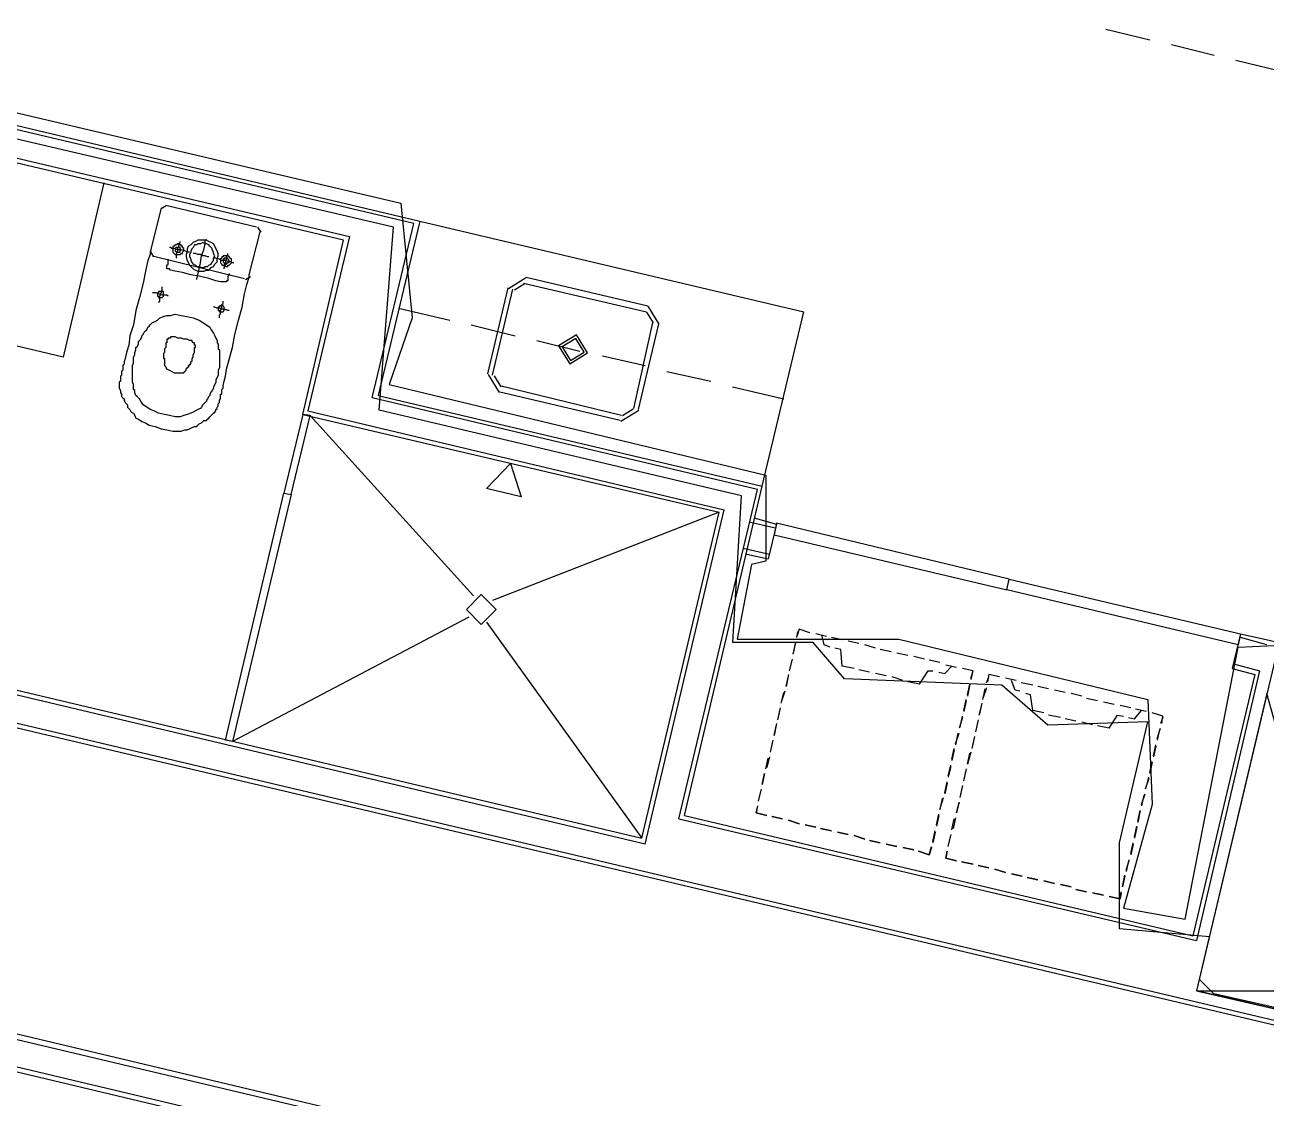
# Model space of a CAD drawing. Header units: feet. Extents: x -84 to 198, y -22 to 181.
# Drawn here: x 54.04 to 67.91, y 99.88 to 111.88 of the extents above; entities that cross this region are included whole.
import ezdxf

# ---------------------------------------------------------------- set-up
doc = ezdxf.new("R2010")
doc.units = ezdxf.units.FT
for name, color, linetype in [('A-AREA-COMUN', 252, 'CONTINUOUS'), ('A-AREA-UNIDAD', 30, 'CONTINUOUS'), ('A-LINEA', 7, 'CONTINUOUS'), ('A-LINEA-FINA', 9, 'CONTINUOUS'), ('A-MURO-CONCRETO', 8, 'CONTINUOUS')]:
    doc.layers.add(name, color=color, linetype=linetype)

msp = doc.modelspace()

# ---------------------------------------------------------------- linework, layer by layer
at = {"layer": 'A-AREA-COMUN'}
msp.add_lwpolyline([(42.912, 113.4933), (58.24, 109.8844), (58.368, 108.6044), (58.112, 107.8578), (62.32, 106.8444), (62.32, 105.8844), (62.16, 105.8489), (62, 105.0133), (63.808, 105.0133), (66.592, 104.3378), (66.64, 103.1644), (66.32, 102.0089), (67.008, 101.8844), (67.6, 104.9244), (68.72, 104.9778)], dxfattribs=at)
at = {"layer": 'A-AREA-UNIDAD'}
msp.add_lwpolyline([(68.608, 100.7644), (67.328, 101.0489), (67.168, 101.2089), (67.28, 101.6889), (66.272, 101.7778), (66.272, 102.7378), (66.592, 104.0889), (65.472, 104.0533), (64.96, 104.4978), (63.2, 104.5689), (62.848, 104.9778), (61.952, 104.9778), (62.048, 106.6133), (58, 107.5733), (58.16, 109.6178), (42.8, 113.2089)], dxfattribs=at)
at = {"layer": 'A-LINEA'}
for p, q in [((58.3867, 109.6578), (42.6933, 113.3644)), ((42.76, 113.4044), (58.4533, 109.6844)), ((66.12, 111.8311), (66.6133, 111.7111)), ((66.8533, 111.6578), (67.3333, 111.5378)), ((67.5733, 111.4844), (68.0667, 111.3644)), ((51.4533, 110.9778), (57.6667, 109.5111)), ((57.6, 109.4711), (51.4933, 110.9111)), ((54.92, 110.1111), (54.4667, 108.1644)), ((55.56, 109.8311), (55.44, 109.3378)), ((55.6174, 109.8565), (55.5613, 109.8219)), ((56.6267, 109.6178), (55.6133, 109.8578)), ((57.92, 107.7111), (58.3867, 109.6578)), ((58.4533, 109.6844), (57.9867, 107.7378)), ((58.4533, 109.6844), (62.7467, 108.6711)), ((56.5467, 109.0844), (56.6667, 109.5644)), ((56.6787, 109.5604), (56.6441, 109.6165)), ((57.6667, 109.5111), (57.2, 107.5644)), ((55.4413, 109.3419), (55.4759, 109.2857)), ((57.1467, 107.5244), (57.6, 109.4711)), ((55.4667, 109.2978), (56.4933, 109.0444)), ((56.5026, 109.0324), (56.5587, 109.067)), ((54.4667, 108.1644), (51.0267, 108.9778)), ((59.2133, 107.9778), (59.44, 108.9378)), ((59.2667, 107.9644), (59.4933, 108.9244)), ((59.645, 109.0533), (59.4445, 108.9295)), ((59.6297, 108.9884), (59.5094, 108.9141)), ((59.6133, 108.9911), (60.9867, 108.6711)), ((59.64, 109.0578), (61, 108.7378)), ((58.2133, 108.7111), (58.7867, 108.5778)), ((61.064, 108.5481), (60.9897, 108.6684)), ((61.1289, 108.5327), (61.005, 108.7333)), ((62.28, 106.7244), (62.7467, 108.6711)), ((59.0267, 108.5244), (59.52, 108.4044)), ((61.0533, 108.5511), (60.84, 107.5911)), ((61.12, 108.5378), (60.8933, 107.5778)), ((59.76, 108.3511), (60.24, 108.2311)), ((60.4933, 108.1778), (60.9733, 108.0711)), ((59.2178, 107.9695), (59.3416, 107.7689)), ((59.2827, 107.9541), (59.357, 107.8338)), ((61.2133, 108.0044), (61.7067, 107.8978)), ((60.7067, 107.5111), (59.3467, 107.8444)), ((61.9467, 107.8311), (62.52, 107.6978)), ((62.2267, 106.6844), (57.92, 107.7111)), ((57.9867, 107.7378), (62.28, 106.7244)), ((60.6933, 107.4578), (59.3333, 107.7778)), ((57.2, 107.5644), (61.8533, 106.4578)), ((60.7016, 107.4489), (60.9022, 107.5727)), ((60.717, 107.5138), (60.8373, 107.5881)), ((57.1467, 107.5244), (61.8, 106.4311)), ((57.1733, 107.4711), (57.1733, 107.4711)), ((57.2267, 107.5111), (59.0533, 105.4978)), ((61.4133, 103.0444), (62.28, 106.7244)), ((61.3467, 103.0044), (62.2267, 106.6844)), ((61.8, 106.4311), (59.2667, 105.4444)), ((60.9333, 102.7911), (61.8, 106.4311)), ((60.9733, 102.7244), (61.8533, 106.4578)), ((62.1333, 106.3244), (62.4267, 106.2578)), ((62.2, 106.3644), (62.44, 106.2978)), ((62.44, 106.2978), (62.3467, 105.9111)), ((62.0667, 106.0311), (62.36, 105.9644)), ((62.1067, 105.9644), (62.3467, 105.9111)), ((50.1733, 105.3378), (60.9333, 102.7911)), ((60.9733, 102.7244), (50.1067, 105.2978)), ((59, 105.2578), (56.36, 103.8711)), ((59.2, 105.2044), (60.9333, 102.7911)), ((68.9067, 100.4844), (49.44, 105.0844)), ((49.5067, 105.1244), (68.8667, 100.5511)), ((62.6667, 105.0311), (62.68, 105.0978)), ((62.8133, 105.0844), (62.6933, 105.1244)), ((63, 105.0444), (62.88, 105.0711)), ((63, 105.0444), (62.88, 105.0711)), ((67.6267, 105.0711), (67.5333, 104.6844)), ((67.6267, 105.0711), (67.88, 105.0178)), ((62.6533, 104.9778), (62.6267, 104.8578)), ((62.6267, 104.8444), (62.6533, 104.9644)), ((63.1733, 105.0044), (63.0533, 105.0311)), ((63.1733, 105.0044), (63.0533, 105.0311)), ((63.36, 104.9644), (63.24, 104.9911)), ((63.36, 104.9644), (63.24, 104.9911)), ((63.5467, 104.9111), (63.4267, 104.9511)), ((63.5467, 104.9111), (63.4267, 104.9511)), ((67.92, 104.9511), (67.6267, 105.0311)), ((67.88, 105.0178), (70.52, 104.3911)), ((62.6133, 104.7911), (62.5867, 104.6711)), ((62.5867, 104.6578), (62.6133, 104.7778)), ((63.72, 104.8711), (63.6, 104.8978)), ((63.72, 104.8711), (63.6, 104.8978)), ((63.9067, 104.8311), (63.7867, 104.8578)), ((63.9067, 104.8311), (63.7867, 104.8578)), ((64.0933, 104.7911), (63.9733, 104.8178)), ((64.0933, 104.7911), (63.9733, 104.8178)), ((64.2667, 104.7511), (64.1467, 104.7778)), ((64.2667, 104.7511), (64.1467, 104.7778)), ((63.3067, 104.6844), (63.1733, 104.7111)), ((63.48, 104.6444), (63.36, 104.6711)), ((63.6667, 104.6044), (63.5467, 104.6311)), ((64.4533, 104.6978), (64.3333, 104.7244)), ((64.4533, 104.6978), (64.3333, 104.7244)), ((64.64, 104.6578), (64.52, 104.6844)), ((64.6267, 104.6311), (64.6133, 104.5644)), ((67.84, 104.6578), (67.1333, 101.6444)), ((67.5333, 104.6844), (67.7867, 104.6178)), ((67.5467, 104.7378), (67.84, 104.6578)), ((62.5733, 104.6178), (62.5467, 104.4844)), ((62.5467, 104.4844), (62.5733, 104.6044)), ((63.8533, 104.5511), (63.7333, 104.5911)), ((64.04, 104.5111), (63.9067, 104.5378)), ((64.5733, 104.3911), (64.6, 104.5111)), ((64.6, 104.5111), (64.5733, 104.3778)), ((64.7867, 104.5244), (64.8133, 104.5911)), ((64.9333, 104.5911), (64.8133, 104.6178)), ((65.12, 104.5511), (65, 104.5778)), ((65.12, 104.5511), (65, 104.5778)), ((65.3067, 104.4978), (65.1733, 104.5244)), ((65.3067, 104.4978), (65.1733, 104.5244)), ((65.48, 104.4578), (65.36, 104.4844)), ((65.48, 104.4578), (65.36, 104.4844)), ((67.7867, 104.6178), (67.0933, 101.6978)), ((62.5333, 104.4311), (62.4933, 104.3111)), ((62.4933, 104.2978), (62.52, 104.4178)), ((64.7867, 104.4711), (64.7467, 104.3511)), ((64.7467, 104.3378), (64.7733, 104.4578)), ((65.6667, 104.4178), (65.5467, 104.4444)), ((65.6667, 104.4178), (65.5467, 104.4444)), ((65.8533, 104.3778), (65.7333, 104.4044)), ((65.8533, 104.3778), (65.7333, 104.4044)), ((66.0267, 104.3244), (65.9067, 104.3511)), ((66.0267, 104.3244), (65.9067, 104.3511)), ((62.48, 104.2444), (62.4533, 104.1244)), ((62.4533, 104.1111), (62.48, 104.2311)), ((64.5333, 104.2178), (64.56, 104.3378)), ((64.56, 104.3244), (64.5333, 104.2044)), ((64.7333, 104.2978), (64.7067, 104.1644)), ((64.7067, 104.1644), (64.7333, 104.2844)), ((65.4267, 104.1911), (65.3067, 104.2178)), ((66.2133, 104.2844), (66.0933, 104.3111)), ((66.2133, 104.2844), (66.0933, 104.3111)), ((66.4, 104.2444), (66.28, 104.2711)), ((66.4, 104.2444), (66.28, 104.2711)), ((66.5733, 104.2044), (66.4533, 104.2311)), ((66.5733, 104.2044), (66.4533, 104.2311)), ((62.44, 104.0711), (62.4133, 103.9378)), ((64.52, 104.1378), (64.48, 104.0178)), ((64.4933, 104.0311), (64.52, 104.1511)), ((64.6933, 104.1111), (64.6667, 103.9911)), ((64.6667, 103.9778), (64.6933, 104.0978)), ((65.6133, 104.1378), (65.48, 104.1644)), ((65.7867, 104.0978), (65.6667, 104.1244)), ((65.9733, 104.0578), (65.8533, 104.0844)), ((66.76, 104.1511), (66.64, 104.1911)), ((66.76, 104.1378), (66.7333, 104.0711)), ((62.4133, 103.9378), (62.44, 104.0578)), ((64.44, 103.8444), (64.48, 103.9644)), ((64.4667, 103.9644), (64.44, 103.8311)), ((66.16, 104.0178), (66.0267, 104.0444)), ((66.6933, 103.8978), (66.7333, 104.0178)), ((66.72, 104.0044), (66.6933, 103.8844)), ((56.3333, 103.9244), (56.3333, 103.9244)), ((62.4, 103.8844), (62.3733, 103.7644)), ((62.3733, 103.7511), (62.4, 103.8711)), ((64.4, 103.6711), (64.4267, 103.7911)), ((64.6533, 103.9244), (64.6267, 103.8044)), ((64.6267, 103.7911), (64.6533, 103.9111)), ((66.6533, 103.7111), (66.68, 103.8311)), ((66.68, 103.8178), (66.6533, 103.6978)), ((62.32, 103.5644), (62.3467, 103.6844)), ((62.36, 103.6978), (62.3333, 103.5778)), ((64.4267, 103.7778), (64.4, 103.6578)), ((64.6133, 103.7511), (64.5733, 103.6178)), ((64.5733, 103.6178), (64.6, 103.7378)), ((64.36, 103.4844), (64.3867, 103.6044)), ((64.3867, 103.5911), (64.36, 103.4711)), ((64.56, 103.5644), (64.5333, 103.4444)), ((64.5333, 103.4311), (64.56, 103.5511)), ((66.6133, 103.5244), (66.64, 103.6444)), ((66.64, 103.6444), (66.6133, 103.5111)), ((62.3067, 103.5111), (62.28, 103.3911)), ((62.28, 103.3911), (62.3067, 103.5111)), ((64.32, 103.2978), (64.3467, 103.4178)), ((64.3467, 103.4044), (64.32, 103.2844)), ((64.52, 103.3778), (64.4933, 103.2578)), ((66.6, 103.4578), (66.56, 103.3378)), ((66.5733, 103.3511), (66.6, 103.4711)), ((62.2667, 103.3378), (62.24, 103.2178)), ((62.24, 103.2044), (62.2667, 103.3244)), ((64.2667, 103.1111), (64.3067, 103.2444)), ((64.4933, 103.2444), (64.52, 103.3644)), ((66.52, 103.1644), (66.56, 103.2844)), ((66.5467, 103.2711), (66.52, 103.1511)), ((62.2267, 103.1511), (62.2133, 103.0711)), ((64.2933, 103.2311), (64.2667, 103.1111)), ((64.48, 103.1911), (64.4533, 103.0711)), ((64.4533, 103.0711), (64.48, 103.1911)), ((66.48, 102.9778), (66.5067, 103.0978)), ((66.5067, 103.0978), (66.48, 102.9644)), ((61.3467, 103.0044), (67.1333, 101.6444)), ((61.4133, 103.0444), (67.0933, 101.6978)), ((62.2133, 103.0711), (62.3333, 103.0444)), ((62.3867, 103.0311), (62.5067, 103.0044)), ((62.5067, 103.0044), (62.3867, 103.0311)), ((62.5733, 102.9911), (62.6933, 102.9511)), ((62.6933, 102.9511), (62.5733, 102.9911)), ((64.2267, 102.9378), (64.2533, 103.0578)), ((64.2533, 103.0444), (64.2267, 102.9244)), ((64.4, 102.8844), (64.4267, 103.0044)), ((64.44, 103.0178), (64.4133, 102.8978)), ((62.76, 102.9378), (62.88, 102.9111)), ((62.88, 102.9111), (62.76, 102.9378)), ((62.9333, 102.8978), (63.0533, 102.8711)), ((63.0533, 102.8711), (62.9333, 102.8978)), ((63.12, 102.8578), (63.24, 102.8311)), ((63.24, 102.8311), (63.12, 102.8578)), ((64.1867, 102.7511), (64.2133, 102.8711)), ((64.2133, 102.8578), (64.1867, 102.7378)), ((64.3867, 102.8311), (64.36, 102.7111)), ((66.44, 102.8044), (66.4667, 102.9244)), ((66.4667, 102.9111), (66.44, 102.7911)), ((63.3067, 102.8178), (63.4267, 102.7778)), ((63.4267, 102.7778), (63.3067, 102.8178)), ((63.48, 102.7644), (63.6, 102.7378)), ((63.6, 102.7378), (63.48, 102.7644)), ((63.6667, 102.7244), (63.7867, 102.6978)), ((63.7867, 102.6978), (63.6667, 102.7244)), ((63.8533, 102.6844), (63.9733, 102.6578)), ((63.9733, 102.6578), (63.8533, 102.6844)), ((64.36, 102.6978), (64.3867, 102.8178)), ((66.4, 102.6178), (66.4267, 102.7378)), ((66.4267, 102.7244), (66.4, 102.6044)), ((64.3467, 102.6444), (64.3333, 102.5644)), ((64.3333, 102.5644), (64.4533, 102.5378)), ((66.3467, 102.4311), (66.3867, 102.5511)), ((64.5067, 102.5244), (64.64, 102.4978)), ((64.64, 102.4978), (64.5067, 102.5244)), ((64.6933, 102.4844), (64.8133, 102.4578)), ((64.8133, 102.4578), (64.6933, 102.4844)), ((64.88, 102.4444), (65, 102.4044)), ((65, 102.4044), (64.88, 102.4444)), ((66.3733, 102.5378), (66.3467, 102.4178)), ((65.0667, 102.3911), (65.1867, 102.3644)), ((65.1867, 102.3644), (65.0667, 102.3911)), ((65.24, 102.3511), (65.36, 102.3244)), ((65.36, 102.3244), (65.24, 102.3511)), ((65.4267, 102.3111), (65.5467, 102.2844)), ((65.5467, 102.2844), (65.4267, 102.3111)), ((65.6133, 102.2711), (65.7333, 102.2444)), ((65.7333, 102.2444), (65.6133, 102.2711)), ((66.3067, 102.2444), (66.3333, 102.3778)), ((66.3333, 102.3644), (66.3067, 102.2444)), ((65.7867, 102.2178), (65.9067, 102.1911)), ((65.9067, 102.1911), (65.7867, 102.2178)), ((65.9733, 102.1778), (66.0933, 102.1511)), ((66.0933, 102.1511), (65.9733, 102.1778)), ((63.1467, 98.4178), (48.92, 101.7911)), ((48.96, 101.7244), (63.08, 98.3778)), ((57.2133, 99.4578), (49.1733, 101.3644)), ((49.2133, 101.2978), (57.16, 99.4178))]:
    msp.add_line(p, q, dxfattribs=at)
for points in [[(55.96, 109.0311), (55.96, 109.0444), (55.9733, 109.0844), (55.9867, 109.1511), (56, 109.2178), (56.0133, 109.2978), (56.04, 109.3644), (56.0533, 109.4311), (56.0533, 109.4711), (56.0667, 109.4844)], [(55.88, 109.3378), (55.8667, 109.3378), (55.8533, 109.3378), (55.8267, 109.3511), (55.7867, 109.3644), (55.7467, 109.3644), (55.7067, 109.3778), (55.68, 109.3778), (55.6667, 109.3911), (55.6533, 109.3911)], [(55.7333, 109.3111), (55.7467, 109.3111), (55.76, 109.3111), (55.7733, 109.3111), (55.7867, 109.3244), (55.8, 109.3244), (55.8, 109.3378), (55.8133, 109.3511), (55.8133, 109.3644), (55.8133, 109.3778), (55.8, 109.3911), (55.8, 109.4044), (55.7867, 109.4044), (55.7867, 109.4178), (55.7733, 109.4178), (55.76, 109.4311), (55.7467, 109.4311), (55.7333, 109.4178), (55.72, 109.4178), (55.7067, 109.4044), (55.6933, 109.4044), (55.6933, 109.3911), (55.6933, 109.3778), (55.6933, 109.3644), (55.6933, 109.3511), (55.6933, 109.3378), (55.7067, 109.3244), (55.72, 109.3111), (55.7333, 109.3111)], [(55.7467, 109.3378), (55.76, 109.3378), (55.7733, 109.3378), (55.7733, 109.3511), (55.7867, 109.3644), (55.7733, 109.3778), (55.7733, 109.3911), (55.76, 109.3911), (55.7467, 109.3911), (55.7333, 109.3911), (55.72, 109.3778), (55.72, 109.3644), (55.72, 109.3511), (55.7333, 109.3378), (55.7467, 109.3378)], [(55.7333, 109.2711), (55.7333, 109.2844), (55.7333, 109.2978), (55.7333, 109.3244), (55.7467, 109.3511), (55.7467, 109.3778), (55.76, 109.4044), (55.76, 109.4311), (55.7733, 109.4444), (55.7733, 109.4578)], [(55.9733, 109.1244), (56.0133, 109.1244), (56.04, 109.1244), (56.0667, 109.1378), (56.0933, 109.1378), (56.12, 109.1644), (56.1467, 109.1778), (56.16, 109.2044), (56.1867, 109.2311), (56.1867, 109.2578), (56.2, 109.2978), (56.2, 109.3244), (56.1867, 109.3511), (56.1733, 109.3778), (56.16, 109.4044), (56.1467, 109.4311), (56.12, 109.4444), (56.0933, 109.4578), (56.0667, 109.4711), (56.0267, 109.4711), (56, 109.4711), (55.9733, 109.4711), (55.9467, 109.4578), (55.92, 109.4444), (55.8933, 109.4178), (55.8667, 109.4044), (55.8533, 109.3778), (55.8533, 109.3378), (55.84, 109.3111), (55.84, 109.2844), (55.8533, 109.2444), (55.8667, 109.2178), (55.88, 109.1911), (55.8933, 109.1778), (55.92, 109.1511), (55.9467, 109.1378), (55.9733, 109.1244)], [(55.9867, 109.1778), (56.0133, 109.1644), (56.04, 109.1644), (56.0533, 109.1778), (56.08, 109.1778), (56.0933, 109.1911), (56.12, 109.2044), (56.1333, 109.2311), (56.1467, 109.2444), (56.1467, 109.2711), (56.16, 109.2978), (56.1467, 109.3244), (56.1467, 109.3378), (56.1333, 109.3644), (56.1333, 109.3778), (56.1067, 109.4044), (56.0933, 109.4178), (56.0667, 109.4311), (56.0533, 109.4311), (56.0267, 109.4444), (56, 109.4311), (55.9733, 109.4311), (55.96, 109.4178), (55.9333, 109.4178), (55.92, 109.3911), (55.9067, 109.3778), (55.8933, 109.3511), (55.8933, 109.3378), (55.88, 109.3111), (55.88, 109.2844), (55.8933, 109.2578), (55.8933, 109.2444), (55.9067, 109.2178), (55.92, 109.2044), (55.9467, 109.1911), (55.96, 109.1778), (55.9867, 109.1778)], [(55.44, 109.3378), (55.44, 109.3111), (55.4133, 109.2444), (55.3867, 109.1244), (55.36, 108.9911), (55.32, 108.8311), (55.28, 108.6844), (55.2533, 108.5244), (55.2133, 108.4044), (55.2, 108.2978), (55.1733, 108.2178), (55.16, 108.1511), (55.1467, 108.1111), (55.1467, 108.0844), (55.1333, 108.0711), (55.1333, 108.0578), (55.1333, 108.0444), (55.1333, 108.0311), (55.1333, 108.0178), (55.12, 108.0044), (55.12, 107.9911), (55.12, 107.9778), (55.12, 107.9644), (55.1067, 107.9511), (55.1067, 107.9378), (55.1067, 107.9111), (55.1067, 107.8978), (55.0933, 107.8844), (55.0933, 107.8711), (55.0933, 107.8578), (55.0933, 107.8444), (55.0933, 107.8311), (55.0933, 107.8178), (55.1067, 107.7911), (55.1067, 107.7778), (55.1067, 107.7644), (55.12, 107.7511), (55.12, 107.7244), (55.1333, 107.7111), (55.1467, 107.6978), (55.1467, 107.6844), (55.16, 107.6578), (55.1733, 107.6444), (55.1867, 107.6311), (55.1867, 107.6044), (55.2, 107.5911), (55.2133, 107.5778), (55.2267, 107.5511), (55.2533, 107.5378), (55.2667, 107.5111), (55.28, 107.4844), (55.3067, 107.4711), (55.3467, 107.4444), (55.3867, 107.4311), (55.4267, 107.4044), (55.4933, 107.3911), (55.56, 107.3644), (55.6267, 107.3511), (55.6933, 107.3378), (55.7467, 107.3378), (55.7867, 107.3378), (55.8267, 107.3511), (55.8533, 107.3511), (55.88, 107.3644), (55.9067, 107.3778), (55.9333, 107.3911), (55.96, 107.3911), (55.9733, 107.4044), (55.9867, 107.4178), (56.0133, 107.4311), (56.0267, 107.4444), (56.04, 107.4578), (56.0667, 107.4578), (56.08, 107.4711), (56.0933, 107.4844), (56.1067, 107.4978), (56.12, 107.5111), (56.1333, 107.5244), (56.1467, 107.5378), (56.16, 107.5511), (56.1733, 107.5644), (56.1733, 107.5778), (56.1867, 107.5911), (56.1867, 107.6044), (56.2, 107.6178), (56.2, 107.6311), (56.2, 107.6444), (56.2133, 107.6578), (56.2133, 107.6711), (56.2133, 107.6844), (56.2267, 107.6978), (56.2267, 107.7111), (56.2267, 107.7244), (56.2267, 107.7511), (56.24, 107.7511), (56.24, 107.7644), (56.24, 107.7778), (56.24, 107.7911), (56.24, 107.8044), (56.2533, 107.8178), (56.2533, 107.8444), (56.2667, 107.8978), (56.28, 107.9511), (56.2933, 108.0311), (56.32, 108.1378), (56.36, 108.2711), (56.3867, 108.4178), (56.4267, 108.5778), (56.4667, 108.7244), (56.4933, 108.8711), (56.52, 108.9778), (56.5467, 109.0578), (56.5467, 109.0844)], [(56.32, 109.0978), (56.32, 109.0844), (56.3067, 109.0711), (56.3067, 109.0444), (56.3067, 109.0311), (56.3067, 109.0178), (56.2933, 109.0178), (56.2933, 109.0044), (56.28, 109.0044), (56.2667, 109.0044), (56.2267, 109.0044), (56.1733, 109.0178), (56.0933, 109.0444), (55.9867, 109.0711), (55.8933, 109.0844), (55.8, 109.1111), (55.72, 109.1244), (55.6667, 109.1378), (55.6533, 109.1511), (55.64, 109.1511), (55.6267, 109.1511), (55.6267, 109.1644), (55.6267, 109.1778), (55.6267, 109.1911), (55.64, 109.2044), (55.64, 109.2178), (55.64, 109.2311), (55.64, 109.2444), (55.64, 109.2578)], [(56.0933, 109.2844), (56.08, 109.2844), (56.0533, 109.2978), (56.0267, 109.2978), (56, 109.3111), (55.9733, 109.3111), (55.9467, 109.3244), (55.9333, 109.3244), (55.92, 109.3244)], [(56.3733, 109.2178), (56.36, 109.2178), (56.3467, 109.2311), (56.32, 109.2311), (56.28, 109.2444), (56.24, 109.2444), (56.2133, 109.2578), (56.1733, 109.2711), (56.16, 109.2711), (56.1467, 109.2711)], [(56.2667, 109.1778), (56.28, 109.1778), (56.2933, 109.1778), (56.3067, 109.1778), (56.3067, 109.1911), (56.32, 109.1911), (56.3333, 109.2044), (56.3467, 109.2178), (56.3467, 109.2311), (56.3467, 109.2444), (56.3467, 109.2578), (56.3333, 109.2711), (56.32, 109.2844), (56.3067, 109.2978), (56.2933, 109.2978), (56.28, 109.2978), (56.2667, 109.2978), (56.2533, 109.2978), (56.2533, 109.2844), (56.24, 109.2844), (56.24, 109.2711), (56.2267, 109.2578), (56.2267, 109.2444), (56.2267, 109.2311), (56.2267, 109.2178), (56.24, 109.2044), (56.24, 109.1911), (56.2533, 109.1911), (56.2667, 109.1911), (56.2667, 109.1778)], [(56.28, 109.2044), (56.2933, 109.2044), (56.2933, 109.2178), (56.3067, 109.2178), (56.32, 109.2311), (56.32, 109.2444), (56.3067, 109.2578), (56.3067, 109.2711), (56.2933, 109.2711), (56.28, 109.2711), (56.2667, 109.2711), (56.2667, 109.2578), (56.2533, 109.2578), (56.2533, 109.2444), (56.2533, 109.2311), (56.2667, 109.2178), (56.2667, 109.2044), (56.28, 109.2044)], [(56.2667, 109.1511), (56.2667, 109.1644), (56.28, 109.1911), (56.28, 109.2178), (56.2933, 109.2578), (56.2933, 109.2844), (56.3067, 109.3111), (56.3067, 109.3244)], [(55.5333, 108.7778), (55.5467, 108.7911), (55.5467, 108.8178), (55.5467, 108.8444), (55.56, 108.8844), (55.5733, 108.9111), (55.5733, 108.9378), (55.5733, 108.9511)], [(55.64, 108.8444), (55.6267, 108.8578), (55.6, 108.8578), (55.5733, 108.8578), (55.5333, 108.8711), (55.5067, 108.8844), (55.48, 108.8844), (55.4667, 108.8844)], [(55.5467, 108.8311), (55.56, 108.8311), (55.5733, 108.8311), (55.5867, 108.8444), (55.5867, 108.8578), (55.5867, 108.8711), (55.5867, 108.8844), (55.5867, 108.8978), (55.5733, 108.8978), (55.56, 108.8978), (55.5467, 108.8978), (55.5333, 108.8978), (55.5333, 108.8844), (55.52, 108.8844), (55.52, 108.8711), (55.52, 108.8578), (55.52, 108.8444), (55.5333, 108.8444), (55.5333, 108.8311), (55.5467, 108.8311)], [(56.2133, 108.6044), (56.2133, 108.6178), (56.2133, 108.6311), (56.2267, 108.6578), (56.2267, 108.6844), (56.24, 108.7111), (56.24, 108.7511), (56.2533, 108.7644), (56.2533, 108.7911)], [(56.32, 108.6844), (56.3067, 108.6844), (56.28, 108.6978), (56.2533, 108.6978), (56.2133, 108.7111), (56.1867, 108.7111), (56.16, 108.7244), (56.1467, 108.7244)], [(56.2267, 108.6711), (56.24, 108.6711), (56.2533, 108.6711), (56.2667, 108.6844), (56.2667, 108.6978), (56.2667, 108.7111), (56.2667, 108.7244), (56.2533, 108.7378), (56.24, 108.7378), (56.2267, 108.7378), (56.2133, 108.7378), (56.2133, 108.7244), (56.2, 108.7244), (56.2, 108.7111), (56.2, 108.6978), (56.2, 108.6844), (56.2133, 108.6844), (56.2133, 108.6711), (56.2267, 108.6711)], [(55.8533, 108.6178), (55.92, 108.6044), (55.9867, 108.5778), (56.0267, 108.5511), (56.0667, 108.5244), (56.1067, 108.4978), (56.12, 108.4711), (56.1467, 108.4311), (56.16, 108.4044), (56.1733, 108.3778), (56.1867, 108.3511), (56.1867, 108.3244), (56.2, 108.3111), (56.2, 108.2844), (56.2, 108.2578), (56.2133, 108.2444), (56.2133, 108.2178), (56.2133, 108.2044), (56.2133, 108.1778), (56.2133, 108.1644), (56.2133, 108.1378), (56.2133, 108.1244), (56.2133, 108.0978), (56.2133, 108.0711), (56.2133, 108.0444), (56.2, 108.0178), (56.2, 107.9911), (56.2, 107.9644), (56.1867, 107.9378), (56.1733, 107.9111), (56.1733, 107.8844), (56.16, 107.8578), (56.1467, 107.8311), (56.1467, 107.8178), (56.1333, 107.7911), (56.12, 107.7778), (56.1067, 107.7511), (56.1067, 107.7378), (56.0933, 107.7244), (56.08, 107.6978), (56.0667, 107.6844), (56.0667, 107.6711), (56.0533, 107.6578), (56.04, 107.6444), (56.0267, 107.6311), (56.0133, 107.6044), (56, 107.5911), (55.9733, 107.5778), (55.9467, 107.5644), (55.92, 107.5511), (55.8933, 107.5378), (55.8533, 107.5244), (55.8133, 107.5111), (55.7733, 107.4978), (55.72, 107.4978), (55.6533, 107.5111), (55.6, 107.5244), (55.5333, 107.5378), (55.48, 107.5644), (55.44, 107.5778), (55.4, 107.6044), (55.36, 107.6311), (55.3333, 107.6711), (55.32, 107.6978), (55.2933, 107.7244), (55.28, 107.7378), (55.2667, 107.7644), (55.2667, 107.7911), (55.2533, 107.8044), (55.2533, 107.8311), (55.2533, 107.8444), (55.2533, 107.8578), (55.24, 107.8844), (55.24, 107.8978), (55.24, 107.9244), (55.24, 107.9378), (55.24, 107.9644), (55.24, 107.9778), (55.24, 108.0044), (55.24, 108.0311), (55.24, 108.0578), (55.24, 108.0711), (55.2533, 108.0978), (55.2533, 108.1378), (55.2533, 108.1644), (55.2667, 108.1911), (55.2667, 108.2178), (55.28, 108.2444), (55.28, 108.2711), (55.2933, 108.2844), (55.3067, 108.3111), (55.3067, 108.3378), (55.32, 108.3511), (55.3333, 108.3644), (55.3467, 108.3911), (55.3467, 108.4044), (55.36, 108.4178), (55.3733, 108.4444), (55.3867, 108.4578), (55.4, 108.4711), (55.4133, 108.4978), (55.4267, 108.5111), (55.44, 108.5244), (55.4667, 108.5511), (55.4933, 108.5644), (55.52, 108.5778), (55.5467, 108.6044), (55.5867, 108.6178), (55.6267, 108.6311), (55.6667, 108.6311), (55.72, 108.6444), (55.7867, 108.6311), (55.8533, 108.6178)], [(55.6933, 108.3911), (55.68, 108.3911), (55.6667, 108.3911), (55.6667, 108.3778), (55.6533, 108.3778), (55.64, 108.3778), (55.64, 108.3644), (55.6267, 108.3644), (55.6267, 108.3511), (55.6267, 108.3378), (55.6267, 108.3244), (55.6133, 108.3244), (55.6133, 108.3111), (55.6133, 108.2978), (55.6133, 108.2844), (55.6133, 108.2711), (55.6, 108.2578), (55.6, 108.2444), (55.6, 108.2311), (55.6, 108.2178), (55.5867, 108.2044), (55.5867, 108.1911), (55.5867, 108.1778), (55.5867, 108.1644), (55.5867, 108.1511), (55.6, 108.1511), (55.6, 108.1378), (55.6, 108.1244), (55.6, 108.1111), (55.6, 108.0978), (55.6, 108.0844), (55.6, 108.0711), (55.6133, 108.0578), (55.6133, 108.0444), (55.6267, 108.0311), (55.6533, 108.0178), (55.68, 108.0044), (55.7067, 107.9911), (55.7467, 107.9911), (55.7733, 107.9911), (55.8, 107.9911), (55.8133, 107.9911), (55.8267, 108.0044), (55.84, 108.0178), (55.84, 108.0311), (55.8533, 108.0444), (55.8667, 108.0578), (55.8667, 108.0711), (55.88, 108.0711), (55.88, 108.0844), (55.8933, 108.0844), (55.8933, 108.0978), (55.8933, 108.1111), (55.9067, 108.1244), (55.9067, 108.1378), (55.9067, 108.1511), (55.92, 108.1644), (55.92, 108.1778), (55.92, 108.1911), (55.9333, 108.2178), (55.9333, 108.2311), (55.9333, 108.2444), (55.9333, 108.2578), (55.9333, 108.2711), (55.9467, 108.2711), (55.9467, 108.2844), (55.9467, 108.2978), (55.9333, 108.2978), (55.9333, 108.3111), (55.9333, 108.3244), (55.92, 108.3244), (55.9067, 108.3378), (55.9067, 108.3511), (55.8933, 108.3511), (55.88, 108.3511), (55.8533, 108.3644), (55.8133, 108.3644), (55.7867, 108.3778), (55.7467, 108.3778), (55.72, 108.3911), (55.7067, 108.3911), (55.6933, 108.3911)], [(60.3289, 108.2127), (60.205, 108.4133), (60.0045, 108.2895), (60.1283, 108.0889), (60.3289, 108.2127)], [(60.2899, 108.2219), (60.1958, 108.3744), (60.0434, 108.2803), (60.1375, 108.1278), (60.2899, 108.2219)], [(57.0133, 106.6311), (57.2267, 107.5111), (57.1467, 107.5244), (56.9333, 106.6444), (57.0133, 106.6311)], [(57.0133, 106.6311), (56.36, 103.8711), (56.28, 103.8844), (56.9333, 106.6444), (57.0133, 106.6311)], [(56.96, 106.5911), (56.96, 106.5911), (56.96, 106.5911)], [(56.9867, 106.6844), (56.9867, 106.6844), (56.9867, 106.6844)], [(62.4133, 106.1778), (65.0133, 105.5644), (65.04, 105.6844), (62.44, 106.3111), (62.4133, 106.1778)], [(67.6, 104.9511), (65.0133, 105.5644), (65.04, 105.6844), (67.6267, 105.0711), (67.6, 104.9511)], [(59.3067, 105.3444), (59.14, 105.5111), (58.9733, 105.3444), (59.14, 105.1778), (59.3067, 105.3444)], [(62.8133, 105.0844), (62.6933, 105.1244), (62.6667, 105.0444)], [(63.04, 104.9244), (62.9733, 104.9511), (62.9467, 105.0578)], [(63.1733, 104.7111), (63.16, 104.8978), (63.0933, 104.9111)], [(68.76, 100.7111), (69.64, 104.4044), (68.0133, 104.7911), (67.1333, 101.0844), (68.76, 100.7111)], [(64.04, 104.5111), (64.1333, 104.6578), (64.1867, 104.6578)], [(64.2533, 104.6444), (64.32, 104.6311), (64.4, 104.7111)], [(64.6133, 104.5778), (64.64, 104.6578), (64.52, 104.6844)], [(64.9333, 104.5911), (64.8133, 104.6178), (64.8, 104.5378)], [(65.16, 104.4311), (65.1067, 104.4444), (65.0667, 104.5511)], [(65.3067, 104.2178), (65.28, 104.3911), (65.2267, 104.4044)], [(66.3733, 104.1378), (66.44, 104.1244), (66.52, 104.2178)], [(66.16, 104.0178), (66.2533, 104.1644), (66.32, 104.1511)], [(66.7467, 104.0711), (66.76, 104.1511), (66.64, 104.1911)], [(62.3333, 103.0444), (62.2133, 103.0711), (62.2267, 103.1378)], [(64.0267, 102.6444), (64.1467, 102.6044), (64.1733, 102.6978)], [(64.1733, 102.6844), (64.1467, 102.6044), (64.0267, 102.6444)], [(64.4533, 102.5378), (64.3333, 102.5644), (64.3467, 102.6444)], [(66.16, 102.1378), (66.28, 102.1111), (66.2933, 102.1911)], [(66.2933, 102.1778), (66.28, 102.1111), (66.16, 102.1378)]]:
    msp.add_lwpolyline(points, dxfattribs=at)
at = {"layer": 'A-LINEA-FINA'}
msp.add_lwpolyline([(59.5867, 106.6044), (59.2, 106.6978), (59.4667, 106.9778), (59.5867, 106.6044), (59.5867, 106.6044)], dxfattribs=at)
at = {"layer": 'A-MURO-CONCRETO'}
for points in [[(67.92, 104.4044), (67.1333, 101.0844), (68.8533, 101.0844), (67.92, 104.4044)], [(67.1333, 101.0844), (68.8533, 101.0844), (68.76, 100.7111), (67.1333, 101.0844), (67.1333, 101.0844)]]:
    msp.add_lwpolyline(points, dxfattribs=at)

doc.saveas('drawing.dxf')
